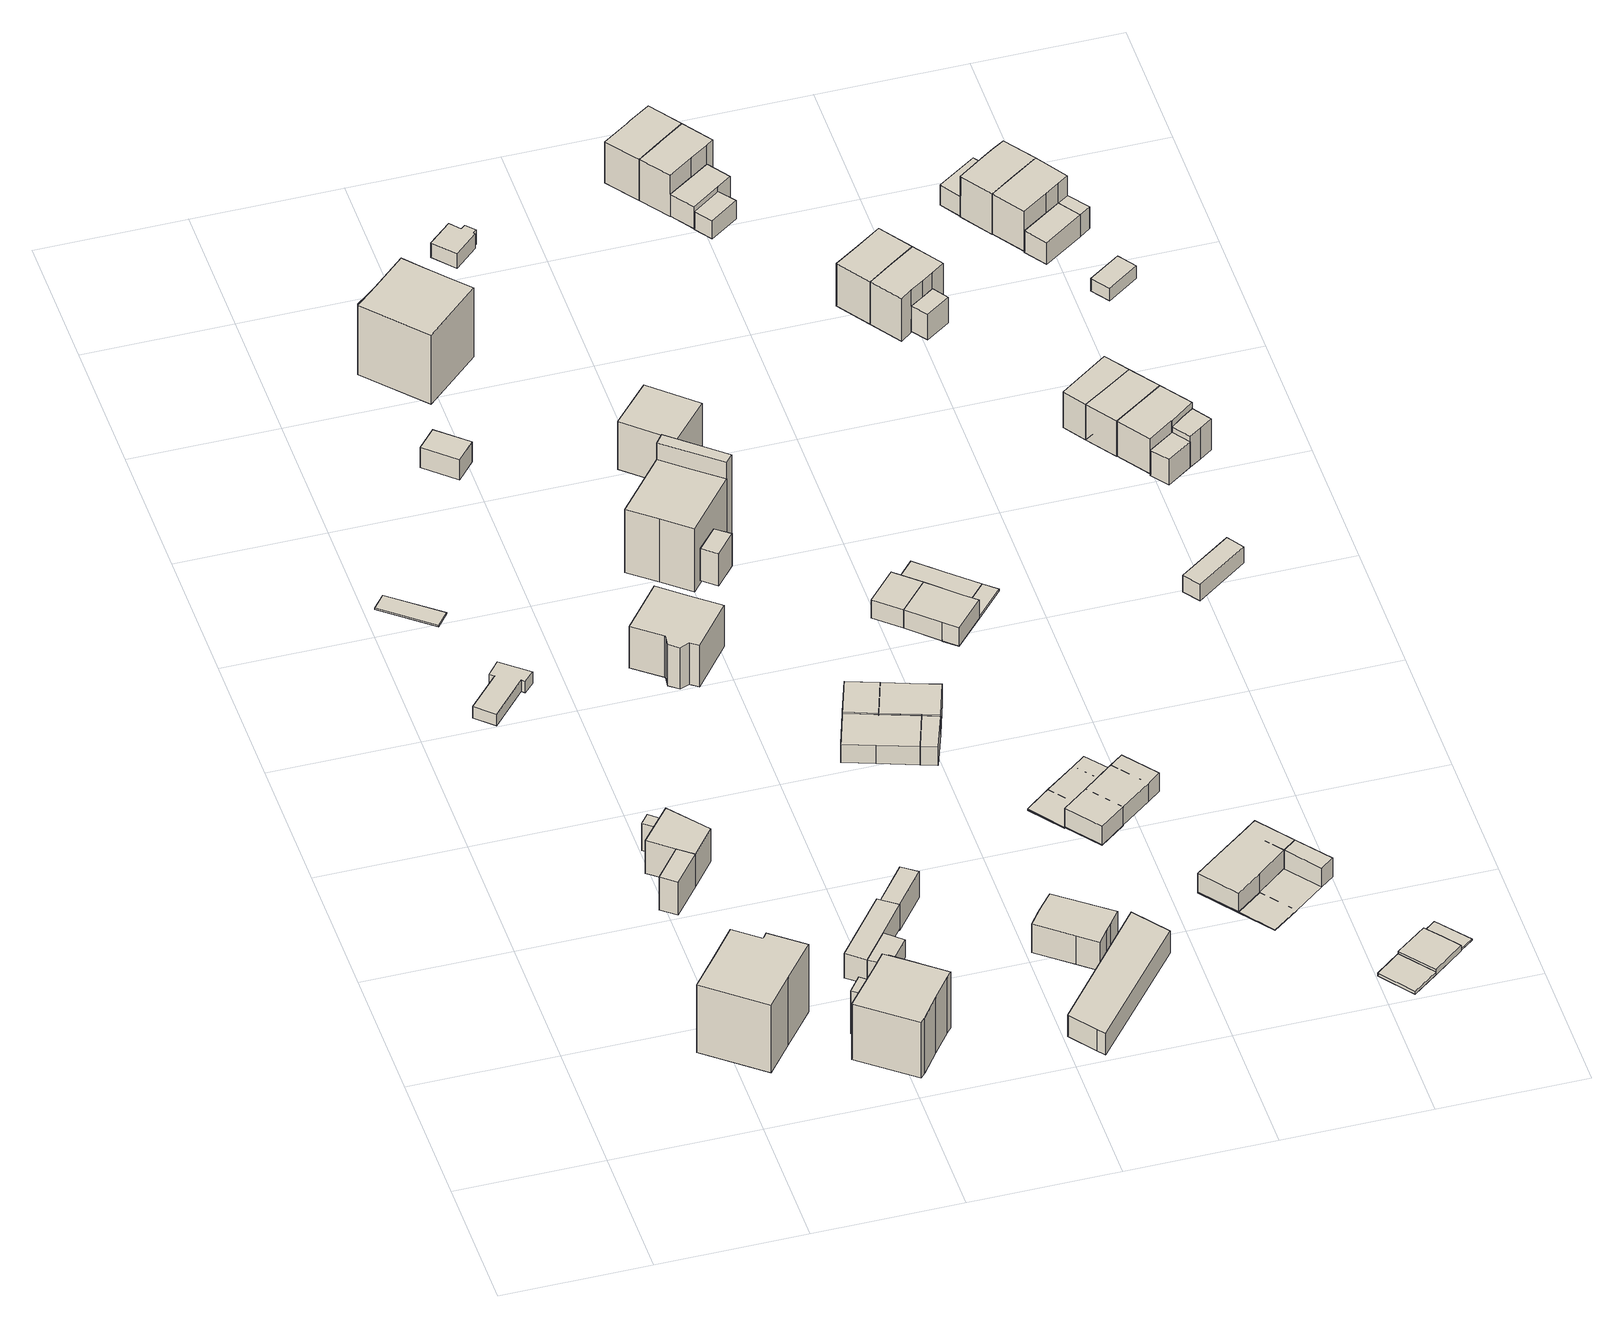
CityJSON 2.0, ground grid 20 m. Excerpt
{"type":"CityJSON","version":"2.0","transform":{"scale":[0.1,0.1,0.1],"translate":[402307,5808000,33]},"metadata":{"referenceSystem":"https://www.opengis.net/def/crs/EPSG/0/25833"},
"CityObjects":{
"building1":{"type":"Building","attributes":{"Gemeindeschluessel":"11000009","function":"31001_1010"},"address":[{"country":"Germany","locality":"Berlin","thoroughfareNumber":"22","thoroughfareName":"Am Falkenberg"}],"children":["building1-1","building1-2"]},
"building1-1":{"type":"BuildingPart","attributes":{"BezugspunktDach":"2200","measuredHeight":12.9,"storeysAboveGround":3},"parents":["building1"],"geometry":[{"type":"MultiSurface","lod":"1","boundaries":[[[0,1,2,3,4,5,6,7]],[[8,9,10,11,12,13,14,15]],[[8,15,7,6]],[[9,8,6,5]],[[16,17,18,5,4]],[[11,10,11,19,17,4,3]],[[12,11,3,2]],[[13,12,2,1]],[[14,13,1,0]],[[15,14,0,7]],[[10,9,18,17,16]],[[17,19,11,10]]]}]},
"building1-2":{"type":"BuildingPart","attributes":{"BezugspunktDach":"2200","measuredHeight":3.84,"storeysAboveGround":3},"parents":["building1"],"geometry":[{"type":"MultiSurface","lod":"1","boundaries":[[[18,17,19,20,21,22]],[[23,24,11,10,9,25]],[[23,25,22,21]],[[24,23,21,20]],[[11,24,20,19]],[[25,9,18,22]],[[11,26,19,17,10]],[[10,17,18,9]]]}]},
"building2":{"type":"Building","attributes":{"Gemeindeschluessel":"11000009","BezugspunktDach":"2200","function":"51009_1610","measuredHeight":0.235,"storeysAboveGround":0},"address":[{"country":"Germany","locality":"Berlin"}],"geometry":[{"type":"Solid","lod":"1","boundaries":[[[[27,28,29,30]],[[31,32,33,34]],[[31,34,30,29]],[[32,31,29,28]],[[33,32,28,27]],[[34,33,27,30]]]]}]},
"building3":{"type":"Building","attributes":{"Gemeindeschluessel":"11000009","BezugspunktDach":"2200","function":"31001_2000","measuredHeight":1.98,"storeysAboveGround":1},"address":[{"country":"Germany","locality":"Berlin","thoroughfareNumber":"25 (2)","thoroughfareName":"Am Falkenberg"}],"geometry":[{"type":"Solid","lod":"1","boundaries":[[[[35,36,37,38,39,40,41,42]],[[43,44,45,46,47,48,49,50]],[[43,50,42,41]],[[44,43,41,40]],[[45,44,40,39]],[[46,45,39,38]],[[47,46,38,37]],[[48,47,37,36]],[[49,48,36,35]],[[50,49,35,42]]]]}]},
"building4":{"type":"Building","attributes":{"Gemeindeschluessel":"11000009","BezugspunktDach":"2200","function":"51009_1610","measuredHeight":4.54,"storeysAboveGround":0},"address":[{"country":"Germany","locality":"Berlin"}],"geometry":[{"type":"Solid","lod":"1","boundaries":[[[[51,52,53,54]],[[55,56,57,58]],[[55,58,54,53]],[[56,55,53,52]],[[57,56,52,51]],[[58,57,51,54]]]]}]},
"building5":{"type":"Building","attributes":{"Gemeindeschluessel":"11000009","function":"31001_1010"},"address":[{"country":"Germany","locality":"Berlin","thoroughfareNumber":"23 (1)","thoroughfareName":"Am Falkenberg"}],"children":["building5-1","building5-2"]},
"building5-1":{"type":"BuildingPart","attributes":{"BezugspunktDach":"2200","measuredHeight":5.36,"storeysAboveGround":1},"parents":["building5"],"geometry":[{"type":"MultiSurface","lod":"1","boundaries":[[[59,60,61,62,63]],[[64,65,66,67,68]],[[64,68,63,62]],[[65,64,62,61]],[[66,65,61,60]],[[68,67,59,63]],[[67,66,60,59,69]]]}]},
"building5-2":{"type":"BuildingPart","attributes":{"BezugspunktDach":"2200","measuredHeight":5.36,"storeysAboveGround":1},"parents":["building5"],"geometry":[{"type":"MultiSurface","lod":"1","boundaries":[[[70,60,59,71]],[[67,66,72,73]],[[67,73,71,59]],[[72,66,60,70]],[[73,72,70,71]],[[66,67,59,60,74]]]}]},
"building6":{"type":"Building","attributes":{"Gemeindeschluessel":"11000009","function":"31001_1010"},"address":[{"country":"Germany","locality":"Berlin","thoroughfareNumber":"21A","thoroughfareName":"Am Falkenberg"}],"children":["building6-1","building6-2","building6-3"]},
"building6-1":{"type":"BuildingPart","attributes":{"BezugspunktDach":"2200","measuredHeight":10.55,"storeysAboveGround":3},"parents":["building6"],"geometry":[{"type":"MultiSurface","lod":"1","boundaries":[[[75,76,77,78,79,80,81,82,83,84]],[[85,86,87,88,89,90,91,92,93,94]],[[85,94,84,83]],[[95,96,83,82]],[[86,85,97,98,99]],[[87,86,82,81]],[[100,101,81,80]],[[88,87,102,103]],[[89,88,80,79]],[[90,89,79,78]],[[91,90,78,77]],[[92,91,77,76]],[[93,92,76,75]],[[94,93,75,84]],[[99,98,97,96,95]],[[103,102,101,100]]]}]},
"building6-2":{"type":"BuildingPart","attributes":{"BezugspunktDach":"2200","measuredHeight":7.12,"storeysAboveGround":3},"parents":["building6"],"geometry":[{"type":"Solid","lod":"1","boundaries":[[[[100,104,105,101]],[[106,107,103,102]],[[106,102,101,105]],[[107,106,105,104]],[[103,107,104,100]],[[102,103,100,101]]]]}]},
"building6-3":{"type":"BuildingPart","attributes":{"BezugspunktDach":"2200","measuredHeight":7.04,"storeysAboveGround":3},"parents":["building6"],"geometry":[{"type":"Solid","lod":"1","boundaries":[[[[96,95,108,109]],[[110,99,98,111]],[[110,111,109,108]],[[99,110,108,95]],[[111,98,96,109]],[[98,99,95,96]]]]}]},
"building7":{"type":"Building","attributes":{"Gemeindeschluessel":"11000009","BezugspunktDach":"2200","function":"31001_2000","measuredHeight":2.92,"storeysAboveGround":1},"address":[{"country":"Germany","locality":"Berlin","thoroughfareNumber":"21A (1)","thoroughfareName":"Am Falkenberg"}],"geometry":[{"type":"Solid","lod":"1","boundaries":[[[[112,113,114,115]],[[116,117,118,119]],[[116,119,115,114]],[[117,116,114,113]],[[118,117,113,112]],[[119,118,112,115]]]]}]},
"building8":{"type":"Building","attributes":{"Gemeindeschluessel":"11000009","BezugspunktDach":"2200","function":"31001_2000","measuredHeight":3.95,"storeysAboveGround":1},"address":[{"country":"Germany","locality":"Berlin","thoroughfareNumber":"22 (1)","thoroughfareName":"Am Falkenberg"}],"geometry":[{"type":"Solid","lod":"1","boundaries":[[[[115,114,120,121,122,123]],[[124,125,126,127,128,129]],[[124,129,123,122]],[[125,124,122,121]],[[126,125,121,120]],[[127,126,120,114]],[[128,127,114,115]],[[129,128,115,123]]]]}]},
"building9":{"type":"Building","attributes":{"Gemeindeschluessel":"11000009","BezugspunktDach":"2200","function":"31001_2000","measuredHeight":3.25,"storeysAboveGround":1},"address":[{"country":"Germany","locality":"Berlin","thoroughfareNumber":"48 (1)","thoroughfareName":"Falkenbrunnstraße"}],"geometry":[{"type":"Solid","lod":"1","boundaries":[[[[130,131,132,133]],[[134,135,136,137]],[[134,137,133,132]],[[135,134,132,131]],[[136,135,131,130]],[[137,136,130,133]]]]}]},
"building10":{"type":"Building","attributes":{"Gemeindeschluessel":"11000009","BezugspunktDach":"2200","function":"51009_1610","measuredHeight":4.27,"storeysAboveGround":0},"address":[{"country":"Germany","locality":"Berlin"}],"geometry":[{"type":"Solid","lod":"1","boundaries":[[[[120,138,139,121]],[[140,141,142,143]],[[140,143,121,139]],[[141,140,139,138]],[[142,141,138,120]],[[143,142,120,121]]]]}]},
"building11":{"type":"Building","attributes":{"Gemeindeschluessel":"11000009","BezugspunktDach":"2200","function":"31001_1010","measuredHeight":9.17,"storeysAboveGround":1},"address":[{"country":"Germany","locality":"Berlin","thoroughfareNumber":"46A","thoroughfareName":"Falkenbrunnstraße"}],"geometry":[{"type":"Solid","lod":"1","boundaries":[[[[144,145,146,147,148,149,150,151,152,153]],[[154,155,156,157,158,159,160,161,162,163]],[[154,163,153,152]],[[155,154,152,151]],[[156,155,151,150]],[[157,156,150,149]],[[158,157,149,148]],[[159,158,148,147]],[[160,159,147,146]],[[161,160,146,145]],[[162,161,145,144]],[[163,162,144,153]]]]}]},
"building12":{"type":"Building","attributes":{"Gemeindeschluessel":"11000009","function":"31001_1010"},"address":[{"country":"Germany","locality":"Berlin","thoroughfareNumber":"50","thoroughfareName":"Falkenbrunnstraße"}],"children":["building12-1","building12-2"]},
"building12-1":{"type":"BuildingPart","attributes":{"BezugspunktDach":"2200","measuredHeight":12.09,"storeysAboveGround":3},"parents":["building12"],"geometry":[{"type":"MultiSurface","lod":"1","boundaries":[[[164,165,166,167,168,169,170,171]],[[172,173,174,175,176,177,178,179]],[[172,179,171,170]],[[180,181,170,169]],[[173,172,182,183]],[[174,173,169,168]],[[175,174,168,167]],[[176,175,167,166]],[[177,176,166,165]],[[178,177,165,164]],[[179,178,164,171]],[[183,182,181,180]]]}]},
"building12-2":{"type":"BuildingPart","attributes":{"BezugspunktDach":"2200","measuredHeight":9.97,"storeysAboveGround":3},"parents":["building12"],"geometry":[{"type":"Solid","lod":"1","boundaries":[[[[181,180,184,185]],[[186,183,182,187]],[[186,187,185,184]],[[183,186,184,180]],[[187,182,181,185]],[[183,180,181,182]]]]}]},
"building13":{"type":"Building","attributes":{"Gemeindeschluessel":"11000009","BezugspunktDach":"2200","function":"51009_1610","measuredHeight":7.5,"storeysAboveGround":0},"address":[{"country":"Germany","locality":"Berlin"}],"geometry":[{"type":"Solid","lod":"1","boundaries":[[[[188,189,190,191]],[[192,193,194,195]],[[192,195,191,190]],[[193,192,190,189]],[[194,193,189,188]],[[195,194,188,191]]]]}]},
"building14":{"type":"Building","attributes":{"Gemeindeschluessel":"11000009","function":"31001_1010"},"address":[{"country":"Germany","locality":"Berlin","thoroughfareNumber":"48A","thoroughfareName":"Falkenbrunnstraße"}],"children":["building14-1","building14-2"]},
"building14-1":{"type":"BuildingPart","attributes":{"BezugspunktDach":"2200","measuredHeight":12.89,"storeysAboveGround":2},"parents":["building14"],"geometry":[{"type":"Solid","lod":"1","boundaries":[[[[196,197,198,199,200,201]],[[202,203,204,205,206,207]],[[202,207,201,200]],[[203,202,200,199]],[[204,203,199,198]],[[205,204,198,197],[208,209,210,211]],[[206,205,197,196]],[[207,206,196,201]],[[210,209,208,211]]]]}]},
"building14-2":{"type":"BuildingPart","attributes":{"BezugspunktDach":"2200","measuredHeight":5.37,"storeysAboveGround":2},"parents":["building14"],"geometry":[{"type":"Solid","lod":"1","boundaries":[[[[212,213,211,210]],[[208,214,215,209]],[[214,208,211,213]],[[215,214,213,212]],[[209,215,212,210]],[[208,209,210,211]]]]}]},
"building15":{"type":"Building","attributes":{"Gemeindeschluessel":"11000009","BezugspunktDach":"2200","function":"31001_2020","measuredHeight":3.59,"storeysAboveGround":1},"address":[{"country":"Germany","locality":"Berlin","thoroughfareNumber":"19 (3)","thoroughfareName":"Am Falkenberg"}],"geometry":[{"type":"Solid","lod":"1","boundaries":[[[[216,217,218,219,220]],[[221,222,223,224,225]],[[221,225,220,219]],[[222,221,219,218]],[[223,222,218,217]],[[224,223,217,216]],[[225,224,216,220]]]]}]},
"building16":{"type":"Building","attributes":{"Gemeindeschluessel":"11000009","BezugspunktDach":"2200","function":"31001_1010","measuredHeight":6.01,"storeysAboveGround":1},"address":[{"country":"Germany","locality":"Berlin","thoroughfareNumber":"21","thoroughfareName":"Am Falkenberg"}],"geometry":[{"type":"Solid","lod":"1","boundaries":[[[[226,227,228,229,230,231,232,233,234]],[[235,236,237,238,239,240,241,242,243]],[[235,243,234,233]],[[236,235,233,232]],[[237,236,232,231]],[[238,237,231,230]],[[239,238,230,229]],[[240,239,229,228]],[[241,240,228,227]],[[242,241,227,226]],[[243,242,226,234]]]]}]},
"building17":{"type":"Building","attributes":{"Gemeindeschluessel":"11000009","function":"31001_1010"},"address":[{"country":"Germany","locality":"Berlin","thoroughfareNumber":"15","thoroughfareName":"Am Falkenberg"}],"children":["building17-1","building17-2","building17-3"]},
"building17-1":{"type":"BuildingPart","attributes":{"BezugspunktDach":"2200","measuredHeight":2.98,"storeysAboveGround":3},"parents":["building17"],"geometry":[{"type":"Solid","lod":"1","boundaries":[[[[244,245,246,247,248,249,250,251]],[[252,253,254,255,256,257,258,259]],[[252,259,251,250]],[[253,252,250,249]],[[254,253,249,248]],[[255,254,248,247]],[[256,255,247,246]],[[257,256,246,245]],[[258,257,245,244]],[[259,258,244,251]]]]}]},
"building17-2":{"type":"BuildingPart","attributes":{"BezugspunktDach":"2200","measuredHeight":3.02,"storeysAboveGround":3},"parents":["building17"],"geometry":[{"type":"Solid","lod":"1","boundaries":[[[[246,247,248,245]],[[254,255,256,257]],[[254,257,245,248]],[[255,254,248,247]],[[256,255,247,246]],[[257,256,246,245]]]]}]},
"building17-3":{"type":"BuildingPart","attributes":{"BezugspunktDach":"2200","measuredHeight":0.03,"storeysAboveGround":3},"parents":["building17"],"geometry":[{"type":"MultiSurface","lod":"1","boundaries":[[[260,261,262,263]]]}]},
"building18":{"type":"Building","attributes":{"Gemeindeschluessel":"11000009","BezugspunktDach":"2200","function":"31001_2000","measuredHeight":13.09,"storeysAboveGround":1},"address":[{"country":"Germany","locality":"Berlin","thoroughfareNumber":"48A (1)","thoroughfareName":"Falkenbrunnstraße"}],"geometry":[{"type":"Solid","lod":"1","boundaries":[[[[264,265,266,267]],[[268,269,204,202]],[[268,202,267,266]],[[269,268,266,265]],[[204,269,265,264]],[[202,204,264,267]]]]}]},
"building19":{"type":"Building","attributes":{"Gemeindeschluessel":"11000009","function":"31001_1010"},"address":[{"country":"Germany","locality":"Berlin","thoroughfareNumber":"15A","thoroughfareName":"Am Falkenberg"}],"children":["building19-1","building19-2","building19-3"]},
"building19-1":{"type":"BuildingPart","attributes":{"BezugspunktDach":"2200","measuredHeight":3.02,"storeysAboveGround":3},"parents":["building19"],"geometry":[{"type":"Solid","lod":"1","boundaries":[[[[270,271,272,273,274,275,276,277]],[[278,279,280,281,282,283,261,262]],[[278,262,277,276]],[[279,278,276,275]],[[280,279,275,274]],[[281,280,274,273]],[[282,281,273,272]],[[283,282,272,271]],[[261,283,271,270]],[[262,261,270,277]]]]}]},
"building19-2":{"type":"BuildingPart","attributes":{"BezugspunktDach":"2200","measuredHeight":0.046,"storeysAboveGround":3},"parents":["building19"],"geometry":[{"type":"Solid","lod":"1","boundaries":[[[[282,281,280,283]],[[284,285,255,254]],[[284,254,283,280]],[[285,284,280,281]],[[255,285,281,282]],[[254,255,282,283]]]]}]},
"building19-3":{"type":"BuildingPart","attributes":{"BezugspunktDach":"2200","measuredHeight":2.98,"storeysAboveGround":3},"parents":["building19"],"geometry":[{"type":"Solid","lod":"1","boundaries":[[[[270,275,276,277]],[[286,287,288,289]],[[286,289,277,276]],[[287,286,276,275]],[[288,287,275,270]],[[289,288,270,277]]]]}]},
"building20":{"type":"Building","attributes":{"Gemeindeschluessel":"11000009","BezugspunktDach":"2200","function":"31001_2523","measuredHeight":2.46,"storeysAboveGround":1},"address":[{"country":"Germany","locality":"Berlin","thoroughfareNumber":"50C","thoroughfareName":"Falkenbrunnstraße"}],"geometry":[{"type":"Solid","lod":"1","boundaries":[[[[290,291,292,293,294,295,296,297]],[[298,299,300,301,302,303,304,305]],[[298,305,297,296]],[[299,298,296,295]],[[300,299,295,294]],[[301,300,294,293]],[[302,301,293,292]],[[303,302,292,291]],[[304,303,291,290]],[[305,304,290,297]]]]}]},
"building21":{"type":"Building","attributes":{"Gemeindeschluessel":"11000009","BezugspunktDach":"2200","function":"31001_1010","measuredHeight":8.87,"storeysAboveGround":1},"address":[{"country":"Germany","locality":"Berlin","thoroughfareNumber":"50A","thoroughfareName":"Falkenbrunnstraße"}],"geometry":[{"type":"Solid","lod":"1","boundaries":[[[[306,307,308,309]],[[310,311,312,313]],[[310,313,309,308]],[[311,310,308,307]],[[312,311,307,306]],[[313,312,306,309]]]]}]},
"building22":{"type":"Building","attributes":{"Gemeindeschluessel":"11000009","function":"31001_1010"},"address":[{"country":"Germany","locality":"Berlin","thoroughfareNumber":"14A","thoroughfareName":"Am Falkenberg"}],"children":["building22-1","building22-2","building22-3"]},
"building22-1":{"type":"BuildingPart","attributes":{"BezugspunktDach":"2200","measuredHeight":0.084,"storeysAboveGround":3},"parents":["building22"],"geometry":[{"type":"Solid","lod":"1","boundaries":[[[[314,315,316,317,318,319,320,321]],[[322,323,324,325,326,327,328,329]],[[322,329,321,320]],[[323,322,320,319]],[[324,323,319,318]],[[325,324,318,317]],[[326,325,317,316]],[[327,326,316,315]],[[328,327,315,314]],[[329,328,314,321]]]]}]},
"building22-2":{"type":"BuildingPart","attributes":{"BezugspunktDach":"2200","measuredHeight":0.154,"storeysAboveGround":3},"parents":["building22"],"geometry":[{"type":"Solid","lod":"1","boundaries":[[[[314,315,320,321]],[[330,331,332,333]],[[330,333,321,320]],[[331,330,320,315]],[[332,331,315,314]],[[333,332,314,321]]]]}]},
"building22-3":{"type":"BuildingPart","attributes":{"BezugspunktDach":"2200","measuredHeight":0.019,"storeysAboveGround":3},"parents":["building22"],"geometry":[{"type":"Solid","lod":"1","boundaries":[[[[316,317,318,319]],[[324,325,326,323]],[[324,323,319,318]],[[325,324,318,317]],[[326,325,317,316]],[[323,326,316,319]]]]}]},
"building23":{"type":"Building","attributes":{"Gemeindeschluessel":"11000009","function":"31001_1010"},"address":[{"country":"Germany","locality":"Berlin","thoroughfareNumber":"15B","thoroughfareName":"Am Falkenberg"}],"children":["building23-1","building23-2","building23-3"]},
"building23-1":{"type":"BuildingPart","attributes":{"BezugspunktDach":"2200","measuredHeight":2.99,"storeysAboveGround":3},"parents":["building23"],"geometry":[{"type":"Solid","lod":"1","boundaries":[[[[334,335,336,337,338,339,340,341]],[[342,343,344,345,346,347,348,349]],[[342,349,341,340]],[[343,342,340,339]],[[344,343,339,338]],[[345,344,338,337]],[[346,345,337,336]],[[347,346,336,335]],[[348,347,335,334]],[[349,348,334,341]]]]}]},
"building23-2":{"type":"BuildingPart","attributes":{"BezugspunktDach":"2200","measuredHeight":0.31,"storeysAboveGround":3},"parents":["building23"],"geometry":[{"type":"Solid","lod":"1","boundaries":[[[[350,351,352,353]],[[354,355,356,357]],[[354,357,353,352]],[[355,354,352,351]],[[356,355,351,350]],[[357,356,350,353]]]]}]},
"building23-3":{"type":"BuildingPart","attributes":{"BezugspunktDach":"2200","measuredHeight":3.01,"storeysAboveGround":3},"parents":["building23"],"geometry":[{"type":"Solid","lod":"1","boundaries":[[[[334,339,340,341]],[[342,343,348,349]],[[342,349,341,340]],[[343,342,340,339]],[[348,343,339,334]],[[349,348,334,341]]]]}]},
"building24":{"type":"Building","attributes":{"Gemeindeschluessel":"11000009","function":"31001_1010"},"address":[{"country":"Germany","locality":"Berlin","thoroughfareNumber":"14","thoroughfareName":"Am Falkenberg"}],"children":["building24-1","building24-2","building24-3"]},
"building24-1":{"type":"BuildingPart","attributes":{"BezugspunktDach":"2200","measuredHeight":3.01,"storeysAboveGround":3},"parents":["building24"],"geometry":[{"type":"Solid","lod":"1","boundaries":[[[[358,359,360,361,362,363,364,365]],[[366,367,368,369,370,371,372,373]],[[366,373,365,364]],[[367,366,364,363]],[[368,367,363,362]],[[369,368,362,361]],[[370,369,361,360]],[[371,370,360,359]],[[372,371,359,358]],[[373,372,358,365]]]]}]},
"building24-2":{"type":"BuildingPart","attributes":{"BezugspunktDach":"2200","measuredHeight":2.99,"storeysAboveGround":3},"parents":["building24"],"geometry":[{"type":"Solid","lod":"1","boundaries":[[[[360,361,362,363]],[[368,369,370,367]],[[368,367,363,362]],[[369,368,362,361]],[[370,369,361,360]],[[367,370,360,363]]]]}]},
"building24-3":{"type":"BuildingPart","attributes":{"BezugspunktDach":"2200","measuredHeight":3.09,"storeysAboveGround":3},"parents":["building24"],"geometry":[{"type":"Solid","lod":"1","boundaries":[[[[358,359,364,365]],[[315,374,375,314]],[[315,314,365,364]],[[374,315,364,359]],[[375,374,359,358]],[[314,375,358,365]]]]}]},
"building25":{"type":"Building","attributes":{"Gemeindeschluessel":"11000009","function":"31001_1010"},"address":[{"country":"Germany","locality":"Berlin","thoroughfareNumber":"15C","thoroughfareName":"Am Falkenberg"}],"children":["building25-1","building25-2","building25-3"]},
"building25-1":{"type":"BuildingPart","attributes":{"BezugspunktDach":"2200","measuredHeight":0.309,"storeysAboveGround":3},"parents":["building25"],"geometry":[{"type":"Solid","lod":"1","boundaries":[[[[376,352,351,377,378,379,380,381]],[[382,383,384,385,355,354,386,387]],[[382,387,381,380]],[[383,382,380,379]],[[384,383,379,378]],[[385,384,378,377]],[[355,385,377,351]],[[354,355,351,352]],[[386,354,352,376]],[[387,386,376,381]]]]}]},
"building25-2":{"type":"BuildingPart","attributes":{"BezugspunktDach":"2200","measuredHeight":0.175,"storeysAboveGround":3},"parents":["building25"],"geometry":[{"type":"Solid","lod":"1","boundaries":[[[[343,388,389,342]],[[390,391,392,393]],[[390,393,342,389]],[[391,390,389,388]],[[392,391,388,343]],[[393,392,343,342]]]]}]},
"building25-3":{"type":"BuildingPart","attributes":{"BezugspunktDach":"2200","measuredHeight":0.31,"storeysAboveGround":3},"parents":["building25"],"geometry":[{"type":"Solid","lod":"1","boundaries":[[[[351,377,378,352]],[[384,385,355,354]],[[384,354,352,378]],[[385,384,378,377]],[[355,385,377,351]],[[354,355,351,352]]]]}]},
"building26":{"type":"Building","attributes":{"Gemeindeschluessel":"11000009","function":"31001_1010"},"address":[{"country":"Germany","locality":"Berlin","thoroughfareNumber":"13C","thoroughfareName":"Am Falkenberg"}],"children":["building26-1","building26-2","building26-3"]},
"building26-1":{"type":"BuildingPart","attributes":{"BezugspunktDach":"2200","measuredHeight":3.04,"storeysAboveGround":3},"parents":["building26"],"geometry":[{"type":"Solid","lod":"1","boundaries":[[[[394,395,396,397,398,399,400,401]],[[402,403,404,405,406,407,408,409]],[[402,409,401,400]],[[403,402,400,399]],[[404,403,399,398]],[[405,404,398,397]],[[406,405,397,396]],[[407,406,396,395]],[[408,407,395,394]],[[409,408,394,401]]]]}]},
"building26-2":{"type":"BuildingPart","attributes":{"BezugspunktDach":"2200","measuredHeight":2.96,"storeysAboveGround":3},"parents":["building26"],"geometry":[{"type":"Solid","lod":"1","boundaries":[[[[396,397,398,399]],[[410,411,412,413]],[[410,413,399,398]],[[411,410,398,397]],[[412,411,397,396]],[[413,412,396,399]]]]}]},
"building26-3":{"type":"BuildingPart","attributes":{"BezugspunktDach":"2200","measuredHeight":0.127,"storeysAboveGround":3},"parents":["building26"],"geometry":[{"type":"Solid","lod":"1","boundaries":[[[[414,415,416,417]],[[418,419,420,421]],[[418,421,417,416]],[[419,418,416,415]],[[420,419,415,414]],[[421,420,414,417]]]]}]},
"building27":{"type":"Building","attributes":{"Gemeindeschluessel":"11000009","function":"31001_1010"},"address":[{"country":"Germany","locality":"Berlin","thoroughfareNumber":"13B","thoroughfareName":"Am Falkenberg"}],"children":["building27-1","building27-2","building27-3"]},
"building27-1":{"type":"BuildingPart","attributes":{"BezugspunktDach":"2200","measuredHeight":0.044,"storeysAboveGround":3},"parents":["building27"],"geometry":[{"type":"MultiSurface","lod":"1","boundaries":[[[422,423,424,425,426,427,415,414]]]}]},
"building27-2":{"type":"BuildingPart","attributes":{"BezugspunktDach":"2200","measuredHeight":3.08,"storeysAboveGround":3},"parents":["building27"],"geometry":[{"type":"Solid","lod":"1","boundaries":[[[[428,429,397,396]],[[426,425,424,427]],[[426,427,396,397]],[[425,426,397,429]],[[424,425,429,428]],[[427,424,428,396]]]]}]},
"building27-3":{"type":"BuildingPart","attributes":{"BezugspunktDach":"2200","measuredHeight":0.127,"storeysAboveGround":3},"parents":["building27"],"geometry":[{"type":"Solid","lod":"1","boundaries":[[[[422,423,415,414]],[[419,430,431,420]],[[419,420,414,415]],[[430,419,415,423]],[[431,430,423,422]],[[420,431,422,414]]]]}]},
"building28":{"type":"Building","attributes":{"Gemeindeschluessel":"11000009","BezugspunktDach":"2200","function":"31001_1010","measuredHeight":8.47,"storeysAboveGround":2},"address":[{"country":"Germany","locality":"Berlin","thoroughfareNumber":"52, 52A","thoroughfareName":"Falkenbrunnstraße"}],"geometry":[{"type":"Solid","lod":"1","boundaries":[[[[432,433,434,435,436,437,438,439]],[[440,441,442,443,444,445,446,447]],[[440,447,439,438]],[[441,440,438,437]],[[442,441,437,436]],[[443,442,436,435]],[[444,443,435,434]],[[445,444,434,433]],[[446,445,433,432]],[[447,446,432,439]]]]}]},
"building29":{"type":"Building","attributes":{"Gemeindeschluessel":"11000009","function":"31001_1010"},"address":[{"country":"Germany","locality":"Berlin","thoroughfareNumber":"52B","thoroughfareName":"Falkenbrunnstraße"}],"children":["building29-1","building29-2"]},
"building29-1":{"type":"BuildingPart","attributes":{"BezugspunktDach":"2200","measuredHeight":8.46,"storeysAboveGround":2},"parents":["building29"],"geometry":[{"type":"MultiSurface","lod":"1","boundaries":[[[448,449,450,451,435,434,432]],[[444,443,452,453,454,455,446]],[[444,446,432,434]],[[443,444,434,435]],[[452,443,435,451]],[[453,452,451,450]],[[456,457,458,459,454,453,450,449]],[[455,454,449,448],[460,461,456,459]],[[446,455,448,432]],[[459,458,457,456]],[[456,461,460,459]]]}]},
"building29-2":{"type":"BuildingPart","attributes":{"BezugspunktDach":"2200","measuredHeight":3.69,"storeysAboveGround":2},"parents":["building29"],"geometry":[{"type":"MultiSurface","lod":"1","boundaries":[[[462,463,464,457,461]],[[458,465,466,467,460]],[[465,458,457,464]],[[466,465,464,463]],[[467,466,463,462]],[[460,467,462,461]],[[458,459,456,457,468]],[[460,461,456,459]]]}]},
"building30":{"type":"Building","attributes":{"Gemeindeschluessel":"11000009","function":"31001_1010"},"address":[{"country":"Germany","locality":"Berlin","thoroughfareNumber":"13A","thoroughfareName":"Am Falkenberg"}],"children":["building30-1","building30-2","building30-3"]},
"building30-1":{"type":"BuildingPart","attributes":{"BezugspunktDach":"2200","measuredHeight":1.56,"storeysAboveGround":3},"parents":["building30"],"geometry":[{"type":"MultiSurface","lod":"1","boundaries":[[[469,470,471,472,473]],[[474,475,476,477,478]],[[474,478,473,472]],[[479,480,481,482,475,474,472,471]],[[483,479,482,484,476,475,471,470]],[[477,476,470,469]],[[485,486,469,473]],[[482,481,480,479]],[[484,482,479,483]],[[478,477,486,485]]]}]},
"building30-2":{"type":"BuildingPart","attributes":{"BezugspunktDach":"2200","measuredHeight":1.03,"storeysAboveGround":3},"parents":["building30"],"geometry":[{"type":"Solid","lod":"1","boundaries":[[[[487,486,485,488]],[[478,477,489,490]],[[478,490,488,485]],[[489,477,486,487]],[[490,489,487,488]],[[477,478,485,486]]]]}]},
"building30-3":{"type":"BuildingPart","attributes":{"BezugspunktDach":"2200","measuredHeight":0.183,"storeysAboveGround":3},"parents":["building30"],"geometry":[{"type":"MultiSurface","lod":"1","boundaries":[[[483,491,492,480]],[[493,494,484,481]],[[493,481,480,492]],[[494,493,492,491]],[[484,494,491,483]],[[482,479,480,481]],[[484,483,479,482]]]}]},
"building31":{"type":"Building","attributes":{"Gemeindeschluessel":"11000009","BezugspunktDach":"2200","function":"31001_2000","measuredHeight":3.79,"storeysAboveGround":1},"address":[{"country":"Germany","locality":"Berlin","thoroughfareNumber":"52B (1)","thoroughfareName":"Falkenbrunnstraße"}],"geometry":[{"type":"Solid","lod":"1","boundaries":[[[[495,496,497,498]],[[499,500,501,502]],[[499,502,498,497]],[[500,499,497,496]],[[501,500,496,495]],[[502,501,495,498]]]]}]},
"building32":{"type":"Building","attributes":{"Gemeindeschluessel":"11000009","BezugspunktDach":"2200","function":"31001_1010","measuredHeight":8.75,"storeysAboveGround":2},"address":[{"country":"Germany","locality":"Berlin","thoroughfareNumber":"52C","thoroughfareName":"Falkenbrunnstraße"}],"geometry":[{"type":"Solid","lod":"1","boundaries":[[[[503,504,505,506,507,508]],[[509,510,511,512,513,514]],[[509,514,508,507]],[[510,509,507,506]],[[511,510,506,505]],[[512,511,505,504]],[[513,512,504,503]],[[514,513,503,508]]]]}]},
"building33":{"type":"Building","attributes":{"Gemeindeschluessel":"11000009","function":"31001_1010"},"address":[{"country":"Germany","locality":"Berlin","thoroughfareNumber":"52D","thoroughfareName":"Falkenbrunnstraße"}],"children":["building33-1","building33-2"]},
"building33-1":{"type":"BuildingPart","attributes":{"BezugspunktDach":"2200","measuredHeight":8.77,"storeysAboveGround":2},"parents":["building33"],"geometry":[{"type":"MultiSurface","lod":"1","boundaries":[[[515,516,517,518,519,505,504,503]],[[512,511,520,521,522,523,524,513]],[[512,513,503,504]],[[511,512,504,505]],[[520,511,505,519]],[[521,520,519,518]],[[525,526,527,528,522,521,518,517]],[[529,525,528,530,531,523,522,517,516]],[[524,523,516,515]],[[513,524,515,503]],[[528,527,526,525]],[[531,530,528,525,529]]]}]},
"building33-2":{"type":"BuildingPart","attributes":{"BezugspunktDach":"2200","measuredHeight":4.24,"storeysAboveGround":2},"parents":["building33"],"geometry":[{"type":"MultiSurface","lod":"1","boundaries":[[[532,533,526,529]],[[527,534,535,530]],[[534,527,526,533]],[[535,534,533,532]],[[530,535,532,529]],[[527,528,525,526]],[[530,529,525,528]]]}]},
"building34":{"type":"Building","attributes":{"Gemeindeschluessel":"11000009","BezugspunktDach":"2200","function":"31001_2000","measuredHeight":2.71,"storeysAboveGround":1},"address":[{"country":"Germany","locality":"Berlin","thoroughfareNumber":"52G (1)","thoroughfareName":"Falkenbrunnstraße"}],"geometry":[{"type":"Solid","lod":"1","boundaries":[[[[536,537,538,539]],[[540,541,542,543]],[[540,543,539,538]],[[541,540,538,537]],[[542,541,537,536]],[[543,542,536,539]]]]}]},
"building35":{"type":"Building","attributes":{"Gemeindeschluessel":"11000009","function":"31001_1010"},"address":[{"country":"Germany","locality":"Berlin","thoroughfareNumber":"52E","thoroughfareName":"Falkenbrunnstraße"}],"children":["building35-1","building35-2"]},
"building35-1":{"type":"BuildingPart","attributes":{"BezugspunktDach":"2200","measuredHeight":7.18,"storeysAboveGround":2},"parents":["building35"],"geometry":[{"type":"MultiSurface","lod":"1","boundaries":[[[544,545,546,547,548,549]],[[550,551,552,553,554,555]],[[552,551,547,546]],[[553,552,546,545]],[[554,553,545,544]],[[555,554,544,549]],[[550,555,549,548]],[[551,550,548,547,556]]]}]},
"building35-2":{"type":"BuildingPart","attributes":{"BezugspunktDach":"2200","measuredHeight":7.19,"storeysAboveGround":2},"parents":["building35"],"geometry":[{"type":"MultiSurface","lod":"1","boundaries":[[[549,547,557,558,559]],[[560,561,551,555,562]],[[560,562,559,558]],[[561,560,558,557]],[[551,561,557,547]],[[555,551,547,551,550,555,549]],[[562,555,549,559]],[[563,549,555,550,548]],[[548,564,550,551,547]]]}]},
"building36":{"type":"Building","attributes":{"Gemeindeschluessel":"11000009","BezugspunktDach":"2200","function":"51009_1610","measuredHeight":4.23,"storeysAboveGround":0},"address":[{"country":"Germany","locality":"Berlin"}],"geometry":[{"type":"Solid","lod":"1","boundaries":[[[[565,566,567,568]],[[569,570,571,572]],[[569,572,568,567]],[[570,569,567,566]],[[571,570,566,565]],[[572,571,565,568]]]]}]},
"building37":{"type":"Building","attributes":{"Gemeindeschluessel":"11000009","function":"31001_1010"},"address":[{"country":"Germany","locality":"Berlin","thoroughfareNumber":"52F","thoroughfareName":"Falkenbrunnstraße"}],"children":["building37-1","building37-2"]},
"building37-1":{"type":"BuildingPart","attributes":{"BezugspunktDach":"2200","measuredHeight":7.16,"storeysAboveGround":2},"parents":["building37"],"geometry":[{"type":"MultiSurface","lod":"1","boundaries":[[[573,574,575,576,546,545,544]],[[577,578,579,580,581,582,583]],[[577,583,544,545]],[[578,577,545,546]],[[579,578,546,576]],[[584,585,586,587,576,575]],[[581,580,575,574]],[[582,581,574,573]],[[583,582,573,544]],[[588,580,589,585,584]],[[579,587,586,585,589]]]}]},
"building37-2":{"type":"BuildingPart","attributes":{"BezugspunktDach":"2200","measuredHeight":6,"storeysAboveGround":2},"parents":["building37"],"geometry":[{"type":"MultiSurface","lod":"1","boundaries":[[[590,591,592,586,585,584]],[[593,594,595,596,570,569]],[[593,569,597,580,589]],[[594,593,585,589,579,586]],[[595,594,586,592]],[[596,595,592,591]],[[570,596,591,590]],[[569,570,590,584]],[[589,580,597,584,585]],[[586,579,589,585]]]}]},
"building38":{"type":"Building","attributes":{"Gemeindeschluessel":"11000009","function":"31001_1010"},"address":[{"country":"Germany","locality":"Berlin","thoroughfareNumber":"54C","thoroughfareName":"Falkenbrunnstraße"}],"children":["building38-1","building38-2"]},
"building38-1":{"type":"BuildingPart","attributes":{"BezugspunktDach":"2200","measuredHeight":8.29,"storeysAboveGround":2},"parents":["building38"],"geometry":[{"type":"MultiSurface","lod":"1","boundaries":[[[598,599,600,601,602,603,604]],[[605,606,607,608,609,610,611]],[[612,613,604,603]],[[605,611,614,615]],[[606,605,603,602],[616,617,612,615]],[[607,606,602,601]],[[608,607,601,600]],[[609,608,600,599]],[[610,609,599,598]],[[611,610,598,604]],[[615,614,613,612]],[[612,617,616,615]]]}]},
"building38-2":{"type":"BuildingPart","attributes":{"BezugspunktDach":"2200","measuredHeight":3.3,"storeysAboveGround":2},"parents":["building38"],"geometry":[{"type":"MultiSurface","lod":"1","boundaries":[[[613,617,618,619]],[[620,616,614,621]],[[620,621,619,618]],[[616,620,618,617]],[[621,614,613,619]],[[614,615,612,613]],[[616,617,612,615]]]}]},
"building39":{"type":"Building","attributes":{"Gemeindeschluessel":"11000009","function":"31001_1010"},"address":[{"country":"Germany","locality":"Berlin","thoroughfareNumber":"54D","thoroughfareName":"Falkenbrunnstraße"}],"children":["building39-1","building39-2"]},
"building39-1":{"type":"BuildingPart","attributes":{"BezugspunktDach":"2200","measuredHeight":8.18,"storeysAboveGround":2},"parents":["building39"],"geometry":[{"type":"MultiSurface","lod":"1","boundaries":[[[622,623,624,625,600,599,598]],[[626,627,628,629,630,631,632]],[[626,632,598,599]],[[627,626,599,600]],[[628,627,600,625]],[[629,628,625,624]],[[633,634,624,623]],[[631,635,633,630,623,622]],[[632,631,622,598]],[[630,629,634,633]],[[630,633,635,631]]]}]},
"building39-2":{"type":"BuildingPart","attributes":{"BezugspunktDach":"2200","measuredHeight":3.55,"storeysAboveGround":2},"parents":["building39"],"geometry":[{"type":"MultiSurface","lod":"1","boundaries":[[[636,637,634,635]],[[638,639,640,641]],[[638,641,642,631,630,629]],[[639,638,634,637]],[[640,639,637,636]],[[641,640,636,635]],[[629,630,633,634]],[[635,633,630,631,642]]]}]},
"building40":{"type":"Building","attributes":{"Gemeindeschluessel":"11000009","BezugspunktDach":"2200","function":"31001_2000","measuredHeight":2.02,"storeysAboveGround":1},"address":[{"country":"Germany","locality":"Berlin","thoroughfareNumber":"54D (2)","thoroughfareName":"Falkenbrunnstraße"}],"geometry":[{"type":"Solid","lod":"1","boundaries":[[[[643,644,645,646]],[[647,648,649,650]],[[647,650,646,645]],[[648,647,645,644]],[[649,648,644,643]],[[650,649,643,646]]]]}]},
"building41":{"type":"Building","attributes":{"Gemeindeschluessel":"11000009","BezugspunktDach":"2200","function":"51009_1610","measuredHeight":3.6,"storeysAboveGround":0},"address":[{"country":"Germany","locality":"Berlin"}],"geometry":[{"type":"Solid","lod":"1","boundaries":[[[[637,651,652,634]],[[653,654,639,638]],[[653,638,634,652]],[[654,653,652,651]],[[639,654,651,637]],[[638,639,637,634]]]]}]}
},
"vertices":[
[230,69,143],[265,112,143],[306,163,143],[262,198,143],[256,190,143],[222,217,143],[188,174,143],[153,131,143],[188,174,32],[222,217,32],[256,190,32],[262,198,32],[306,163,32],[265,112,32],[230,69,32],[153,131,32],[256,190,63],[256,190,70],[222,217,70],[262,198,70],
[277,216,70],[231,254,70],[210,227,70],[231,254,32],[277,216,32],[210,227,32],[262,198,58],
[74,974,29],[90,994,29],[24,1047,29],[8,1027,29],[24,1047,27],[90,994,27],[74,974,27],[8,1027,27],
[91,782,44],[138,834,44],[142,830,44],[156,844,44],[119,874,44],[103,855,44],[109,850,44],[67,804,44],[109,850,25],[103,855,25],[119,874,25],[156,844,25],[142,830,25],[138,834,25],[91,782,25],[67,804,25],
[210,500,71],[221,513,71],[207,525,71],[196,511,71],[207,525,26],[221,513,26],[210,500,26],[196,511,26],
[222,450,75],[242,434,75],[273,473,75],[231,525,75],[190,475,75],[231,525,21],[273,473,21],[242,434,21],[222,450,21],[190,475,21],[222,450,51],
[207,390,75],[187,406,75],[207,390,21],[187,406,21],[242,434,59],
[404,7,124],[410,14,124],[434,46,124],[458,77,124],[465,85,124],[425,117,124],[394,141,124],[375,117,124],[358,96,124],[332,64,124],[358,96,32],[375,117,32],[394,141,32],[425,117,32],[465,85,32],[458,77,32],[434,46,32],[410,14,32],[404,7,32],[332,64,32],[375,117,105],[358,96,105],[358,96,76],[358,96,35],[375,117,35],[425,117,104],[394,141,104],[394,141,33],[425,117,33],
[438,134,104],[407,158,104],[407,158,33],[438,134,33],
[360,129,105],[343,107,105],[360,129,35],[343,107,35],
[418,188,58],[449,228,58],[427,248,58],[394,206,58],[427,248,29],[449,228,29],[418,188,29],[394,206,29],
[461,292,58],[441,307,58],[437,310,58],[370,225,58],[437,310,18],[441,307,18],[461,292,18],[427,248,18],[394,206,18],[370,225,18],
[179,1236,49],[203,1264,49],[163,1299,49],[139,1272,49],[163,1299,16],[203,1264,16],[179,1236,16],[139,1272,16],
[501,343,58],[481,358,58],[481,358,15],[501,343,15],[461,292,15],[441,307,15],
[317,818,84],[318,817,84],[316,802,84],[329,792,84],[342,797,84],[353,789,84],[403,851,84],[367,880,84],[331,910,84],[280,847,84],[331,910,16],[367,880,16],[403,851,16],[353,789,16],[342,797,16],[329,792,16],[316,802,16],[318,817,16],[317,818,16],[280,847,16],
[184,1376,133],[259,1444,133],[230,1476,133],[210,1498,133],[189,1522,133],[143,1480,133],[118,1458,133],[113,1454,133],[118,1458,19],[143,1480,19],[189,1522,19],[210,1498,19],[230,1476,19],[259,1444,19],[184,1376,19],[113,1454,19],[143,1480,123],[118,1458,123],[118,1458,23],[143,1480,23],
[133,1480,123],[117,1467,123],[133,1480,23],[117,1467,23],
[230,1476,98],[242,1487,98],[222,1509,98],[210,1498,98],[222,1509,23],[242,1487,23],[230,1476,23],[210,1498,23],
[361,988,119],[397,958,119],[461,1035,119],[425,1064,119],[389,1094,119],[325,1017,119],[389,1094,15],[425,1064,15],[461,1035,15],[397,958,15],[361,988,15],[325,1017,15],[434,1001,20],[408,971,20],[408,971,73],[434,1001,73],
[427,955,73],[453,986,73],[453,986,20],[427,955,20],
[631,13,49],[639,3,49],[768,160,49],[732,207,49],[604,49,49],[732,207,13],[768,160,13],[639,3,13],[631,13,13],[604,49,13],
[651,172,61],[676,152,61],[690,171,61],[698,181,61],[713,200,61],[642,255,61],[627,237,61],[619,227,61],[605,208,61],[619,227,14],[627,237,14],[642,255,14],[713,200,14],[698,181,14],[690,171,14],[676,152,14],[651,172,14],[605,208,14],
[522,598,41],[573,580,41],[594,573,41],[613,626,41],[591,634,41],[541,651,41],[499,666,41],[481,612,41],[499,666,11],[541,651,11],[591,634,11],[613,626,11],[594,573,11],[573,580,11],[522,598,11],[481,612,11],
[522,598,12],[541,651,12],[499,666,12],[481,612,12],
[461,1035,146],[471,1047,146],[399,1107,146],[389,1094,146],[399,1107,15],[471,1047,15],
[541,651,43],[591,634,43],[613,626,43],[631,680,43],[610,687,43],[559,705,43],[517,719,43],[499,666,43],[517,719,12],[559,705,12],[610,687,12],[631,680,12],[613,626,12],[591,634,12],
[610,687,11],[631,680,11],
[517,719,13],[559,705,13],[541,651,13],[499,666,13],
[285,1603,45],[317,1632,45],[315,1635,45],[320,1639,45],[309,1651,45],[303,1646,45],[291,1660,45],[260,1632,45],[291,1660,21],[303,1646,21],[309,1651,21],[320,1639,21],[315,1635,21],[317,1632,21],[285,1603,21],[260,1632,21],
[431,1149,93],[480,1204,93],[421,1257,93],[371,1202,93],[421,1257,14],[480,1204,14],[431,1149,14],[371,1202,14],
[711,423,8],[746,450,8],[788,483,8],[806,497,8],[771,541,8],[753,527,8],[711,495,8],[677,468,8],[711,495,7],[753,527,7],[771,541,7],[806,497,7],[788,483,7],[746,450,7],[711,423,7],[677,468,7],
[711,495,6],[746,450,6],[711,423,6],[677,468,6],
[625,826,41],[664,790,41],[681,775,41],[719,817,41],[702,832,41],[663,868,41],[630,897,41],[592,855,41],[630,897,11],[663,868,11],[702,832,11],[719,817,11],[681,775,11],[664,790,11],[625,826,11],[592,855,11],
[681,775,13],[719,817,13],[702,832,13],[664,790,13],[702,832,10],[719,817,10],[681,775,10],[664,790,10],
[746,378,39],[781,405,39],[823,438,39],[841,452,39],[806,497,39],[788,483,39],[746,450,39],[711,423,39],[746,450,9],[788,483,9],[806,497,9],[841,452,9],[823,438,9],[781,405,9],[746,378,9],[711,423,9],
[781,405,8],[746,378,8],
[663,868,13],[757,859,13],[740,874,13],[700,910,13],[668,939,13],[630,897,13],[668,939,10],[700,910,10],[740,874,10],[757,859,10],[663,868,10],[630,897,10],
[700,910,11],[668,939,11],[668,939,9],[700,910,9],[663,868,9],[630,897,9],
[871,212,40],[906,239,40],[947,272,40],[965,286,40],[928,334,40],[910,320,40],[868,288,40],[833,261,40],[868,288,10],[910,320,10],[928,334,10],[965,286,10],[947,272,10],[906,239,10],[871,212,10],[833,261,10],
[928,334,11],[965,286,11],[947,272,11],[910,320,11],
[871,212,9],[906,239,9],[868,288,9],[833,261,9],[868,288,8],[906,239,8],[871,212,8],[833,261,8],
[905,168,9],[940,195,9],[982,227,9],[1000,241,9],[965,286,9],[947,272,9],
[982,227,40],[1000,241,40],
[940,195,8],[905,168,8],
[535,1661,87],[564,1681,87],[569,1685,87],[604,1709,87],[574,1752,87],[544,1732,87],[539,1728,87],[504,1704,87],[539,1728,19],[544,1732,19],[574,1752,19],[604,1709,19],[569,1685,19],[564,1681,19],[535,1661,19],[504,1704,19],
[563,1622,87],[597,1645,87],[622,1662,87],[632,1669,87],[632,1669,19],[622,1662,19],[597,1645,19],[563,1622,19],[597,1645,56],[622,1662,56],[622,1662,20],[597,1645,20],[563,1622,20],[563,1622,56],
[585,1591,56],[623,1618,56],[643,1632,56],[643,1632,20],[623,1618,20],[585,1591,20],[622,1662,34],
[1071,35,16],[1113,68,16],[1096,90,16],[1078,112,16],[1036,80,16],[1078,112,7],[1096,90,7],[1113,68,7],[1071,35,7],[1036,80,7],[1096,90,10],[1078,112,10],[1078,112,8],[1096,90,8],[1113,68,10],[1113,68,8],[1036,80,12],[1071,35,12],
[1036,8,12],[1002,53,12],[1036,8,7],[1002,53,7],
[1131,82,10],[1096,126,10],[1096,126,8],[1131,82,8],
[601,1568,49],[640,1595,49],[623,1618,49],[585,1591,49],[623,1618,19],[640,1595,19],[601,1568,19],[585,1591,19],
[742,1363,89],[776,1387,89],[810,1410,89],[780,1454,89],[746,1430,89],[712,1407,89],[746,1430,19],[780,1454,19],[810,1410,19],[776,1387,19],[742,1363,19],[712,1407,19],
[770,1322,89],[786,1334,89],[804,1346,89],[820,1357,89],[838,1370,89],[838,1370,19],[820,1357,19],[804,1346,19],[786,1334,19],[770,1322,19],[804,1346,63],[820,1357,63],[820,1357,21],[804,1346,21],[786,1334,63],[786,1334,21],[786,1334,41],
[801,1313,63],[834,1336,63],[834,1336,21],[801,1313,21],
[987,767,41],[1058,818,41],[1043,840,41],[971,789,41],[1043,840,14],[1058,818,14],[987,767,14],[971,789,14],
[963,1044,78],[998,1068,78],[1032,1091,78],[1004,1130,78],[970,1107,78],[935,1084,78],[970,1107,19],[1004,1130,19],[1032,1091,19],[998,1068,19],[963,1044,19],[935,1084,19],[1004,1130,36],
[993,1146,78],[982,1162,78],[915,1114,78],[982,1162,19],[993,1146,19],[915,1114,19],[944,1090,78],[970,1107,43],
[1010,978,59],[1044,1002,59],[1028,1025,59],[993,1001,59],[1028,1025,17],[1044,1002,17],[1010,978,17],[993,1001,17],
[993,1001,78],[1027,1025,78],[1028,1025,78],[1061,1050,78],[998,1068,20],[1032,1091,20],[1061,1050,20],[1028,1025,20],[1027,1025,20],[993,1001,20],[963,1044,20],[1028,1025,68],[1044,1038,68],[1061,1050,68],[1061,1050,55],[1028,1025,34],[1044,1038,20],
[1044,1002,68],[1061,1013,68],[1078,1025,68],[1044,1038,17],[1061,1050,17],[1078,1025,17],[1061,1013,17],[1028,1025,38],
[932,1477,87],[967,1501,87],[1002,1525,87],[973,1566,87],[957,1556,87],[938,1543,87],[904,1519,87],[938,1543,20],[957,1556,20],[973,1566,20],[1002,1525,20],[967,1501,20],[932,1477,20],[904,1519,20],[938,1543,54],[904,1519,54],[904,1519,21],[938,1543,21],[957,1556,21],[957,1556,54],
[939,1582,54],[886,1546,54],[939,1582,21],[886,1546,21],
[961,1435,87],[996,1459,87],[1015,1472,87],[1030,1482,87],[967,1501,21],[1002,1525,21],[1030,1482,21],[1015,1472,21],[996,1459,21],[961,1435,21],[932,1477,21],[996,1459,55],[1015,1472,55],[961,1435,55],
[981,1406,55],[1035,1443,55],[1015,1472,19],[1035,1443,19],[981,1406,19],[961,1435,19],[961,1435,37],
[1036,1320,40],[1079,1350,40],[1062,1374,40],[1019,1344,40],[1062,1374,19],[1079,1350,19],[1036,1320,19],[1019,1344,19],
[1050,1454,55],[1030,1482,55],[1030,1482,19],[1050,1454,19]
]}
